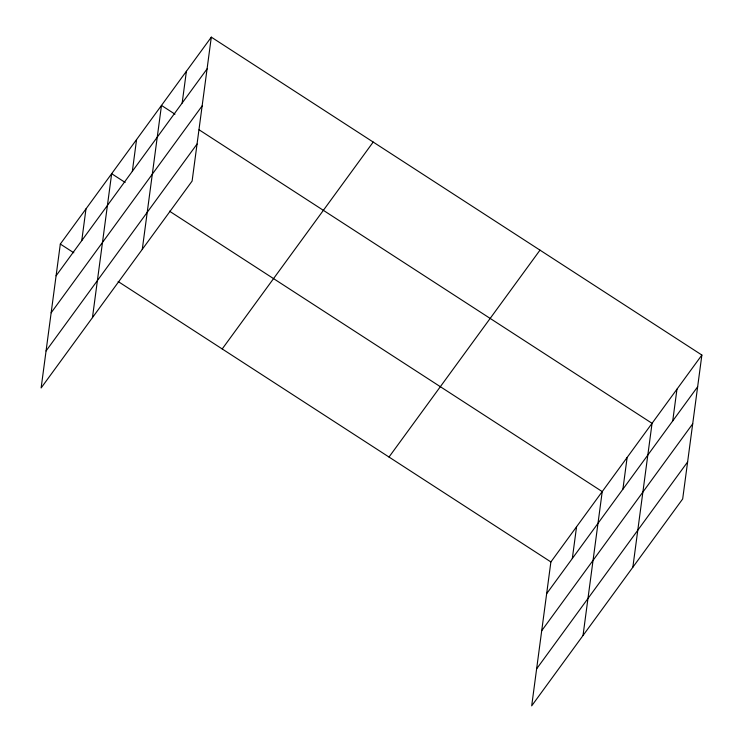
<?xml version="1.0" encoding="UTF-8"?>
<svg xmlns="http://www.w3.org/2000/svg" width="743" height="743" viewBox="0 0 743 743"><rect width="100%" height="100%" fill="white"/><g stroke="black" fill="none" stroke-linecap="round" stroke-linejoin="round"><path stroke-width="1.11" d="M211.309 37.15L60.322 244.048L41.125 387.957L192.112 181.06L211.309 37.15L701.875 355.043L682.678 498.952L531.691 705.85L550.888 561.94L701.875 355.043M81.758 240.621L85.993 208.876M92.457 317.614L111.654 173.704L125.149 182.444M132.338 171.308L136.573 139.563M142.284 249.332L161.482 105.422L174.976 114.171M182.165 103.036L186.4 71.291M572.324 558.513L576.559 526.768M583.023 635.506L602.229 491.597L169.478 211.17M622.903 489.2L627.138 457.456M632.85 567.225L652.057 423.324L199.068 129.784M672.731 420.928L676.966 389.183M56.087 275.792L207.074 68.895M51.146 312.803L202.133 105.905M46.057 350.947L197.044 144.04M222.213 348.95L373.2 142.052M389.007 457.038L539.994 250.14M546.653 593.685L697.64 386.787M541.721 630.705L692.708 423.807M536.632 668.839L687.619 461.942M60.322 244.048L73.817 252.787M118.137 281.513L550.888 561.94"/></g></svg>
